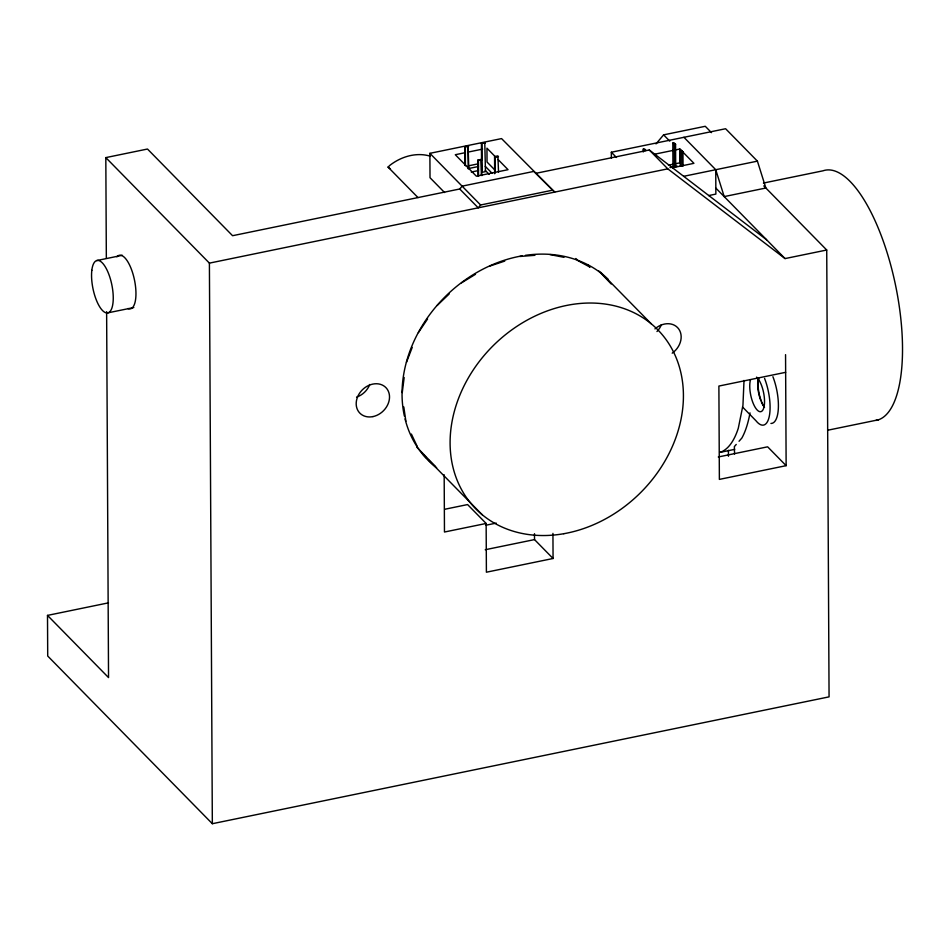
<?xml version="1.0" encoding="UTF-8"?>
<svg xmlns="http://www.w3.org/2000/svg" width="950" height="950" viewBox="0 0 950 950"><rect width="100%" height="100%" fill="white"/><g stroke="black" fill="none" stroke-linecap="round" stroke-linejoin="round"><path stroke-width="1.43" d="M744.016 380.439L742.947 405.317L738.304 428.189A127.656 45.897 78.4 0 1 720.148 452.354L734.682 449.362M406.481 362.306L412.217 347.427M404.166 377.494L402.254 392.588M418.392 332.619L427.583 318.963M437.142 305.508L449.148 294.013M656.011 143.901L663.599 134.864L705.268 126.291L711.491 132.632M552.283 190.249L480.605 204.998L478.218 207.824L459.717 188.991L462.116 186.152L533.781 171.416L554.693 192.102L501.564 138.593L429.887 153.33L430.017 177.709L444.564 192.529M736.238 444.446L734.374 446.571L734.564 454.005M739.041 441.263L741.843 438.069A127.656 45.897 78.4 0 0 750.001 412.87M461.498 282.851L475.499 274.301M418 197.588L388.063 167.093L390.011 165.229A45.588 37.169 -44.5 0 1 430.326 156.204M489.701 266.119L504.747 261.084M519.876 256.476L534.945 255.312M106.341 258.341L105.818 157.605L147.488 149.031L232.572 235.707L460.536 188.824M464.871 165.205L464.764 146.727L468.101 146.039L468.766 167.936M481.531 160.36L481.436 143.296L484.773 142.607L485.474 171.618L482.137 172.294L481.567 168.886M464.764 146.727L468.659 146.609M481.436 143.296L485.331 143.177M465.369 152.641L455.287 154.719L476.378 176.201L508.048 169.682L498.002 159.458M468.243 152.059L482.647 149.091M477.981 175.738L477.897 160.099L481.234 159.422L481.876 175.619M494.665 173.731L494.57 156.679L497.907 155.99L498.536 172.199M477.897 160.099L481.793 159.98M494.57 156.679L498.465 156.56M468.314 165.87L478.396 163.792M468.362 168.578L478.479 166.499M471.271 172.045L478.491 170.561M611.361 157.973L611.337 152.237L725.598 128.737L757.411 161.144L765.866 188.017L724.197 196.591L715.742 169.706L683.929 137.299M96.651 260.585L122.301 255.277M643.245 149.138L644.504 148.877L645.976 150.385L644.729 150.646L643.245 149.138L643.257 151.976M672.956 167.224L672.837 143.046L674.084 142.797L675.569 144.305L675.688 167.046M672.837 143.046L674.31 144.554L675.569 144.305M536.038 173.292L649.278 149.993L766.555 239.744M653.968 154.339L672.683 150.48M675.569 149.898L679.879 149.007L693.939 163.329L672.351 167.77M680.319 166.226L680.236 150.587L681.482 150.326L682.967 151.834L683.038 166.06M680.236 150.587L681.708 152.095L682.967 151.834M668.444 165.181L672.754 164.291M675.64 163.709L679.951 162.818L679.879 149.007M669.964 167.592L677.172 166.107M105.818 157.605L209.404 263.126L667.779 168.839L785.056 258.578L826.726 250.016L829.065 696.861L212.337 823.709L47.714 656.023L47.5 615.398L108.49 602.846M683.798 176.284L757.411 161.144M763.432 183.065L822.997 170.81A127.656 45.897 78.4 0 1 895.268 283.943A127.656 45.897 78.4 0 1 875.924 420.434M708.605 195.581L715.861 194.085L715.742 169.706M785.65 372.329L718.889 386.056L719.376 479.394L786.137 465.666L785.555 354.659M827.652 430.243L878.501 419.781M444.6 509.295L467.59 504.569L486.139 523.462L486.4 572.209L553.066 558.493L552.936 533.378M718.295 456.974L767.636 446.821L786.137 465.666M486.139 523.462L444.469 532.024L444.173 474.762M486.056 525.196L496.221 523.106M485.236 549.729L534.518 539.6L553.066 558.493M108.146 312.787L133.808 307.539M549.931 254.553L563.991 257.331M435.492 466.557L416.919 447.272M388.063 167.093L390.414 168.898M763.8 185.915L826.726 250.016M663.599 134.864L669.774 141.158M715.932 188.183L785.056 258.578M649.278 149.993L667.779 168.839M611.337 152.237L616.467 157.463M742.591 407.051L756.01 420.803A31.92 11.471 78.4 0 0 769.31 416.195A31.92 11.471 78.4 0 0 764.572 378.409M495.995 157.415L486.958 148.2L487.029 162.023L495.069 170.204M600.661 272.27L651.308 323.867M598.797 270.964L611.194 283.967M587.991 265.062L590.045 267.164L577.956 260.621L575.89 258.519M485.236 166.309L492.088 173.292M485.248 170.371L489.167 174.361M429.887 153.33L480.605 204.998M423.272 454.718L426.384 457.876M428.45 459.978L482.196 514.734M47.5 615.398L108.538 677.576L106.626 311.671M417.276 446.559L411.386 434.055M405.876 421.254L403.809 406.968M728.424 450.348L728.448 456.261M681.708 152.095L681.791 166.309M674.31 144.554L674.429 167.307M534.494 533.686L534.518 539.6M495.128 157.237L495.211 172.876M481.994 143.866L482.137 172.294M481.234 159.422L481.317 175.061M478.456 160.669L478.539 176.308M468.101 146.039L468.219 168.791M465.322 147.286L465.417 165.775M209.404 263.126L212.337 823.709M436.632 467.756A127.656 104.073 -44.5 0 1 405.044 418.902M404.403 416.112A127.656 104.073 -44.5 0 1 522.452 255.799M525.35 255.348A127.656 104.073 -44.5 0 1 608.38 279.514M661.402 324.639A18.24 14.867 -44.5 0 1 656.972 331.526M369.764 384.489A18.24 14.867 -44.5 0 1 356.571 397.124M764.512 407.312A18.24 6.555 78.4 0 1 761.449 402.076M760.903 400.769A18.24 6.555 78.4 0 1 758.337 378.076M654.942 328.902A18.24 14.867 -44.5 0 1 678.751 329.009A18.24 14.867 -44.5 0 1 672.208 353.186M116.933 256.844A27.36 9.832 78.4 0 1 134.413 279.668A27.36 9.832 78.4 0 1 127.87 308.536M772.908 376.699A31.92 11.471 78.4 0 1 770.937 423.439M756.58 377.114A18.24 6.555 78.4 0 1 764.501 403.097A18.24 6.555 78.4 0 1 755.143 407.289A18.24 6.555 78.4 0 1 750.476 379.846M764.109 406.553A18.24 6.555 78.4 0 1 758.812 378.136M372.946 416.599A18.24 14.867 -44.5 0 0 387.256 389.262A18.24 14.867 -44.5 0 0 358.376 395.2A18.24 14.867 -44.5 0 0 372.946 416.599M563.813 533.71A127.656 104.073 -44.5 0 0 669.239 344.292A127.656 104.073 -44.5 0 0 467.21 379.881A127.656 104.073 -44.5 0 0 563.813 533.71M91.829 270.322A26.742 9.619 78.4 0 0 105.569 312.669A26.742 9.619 78.4 0 0 109.808 277.079A26.742 9.619 78.4 0 0 91.829 270.322"/></g></svg>
